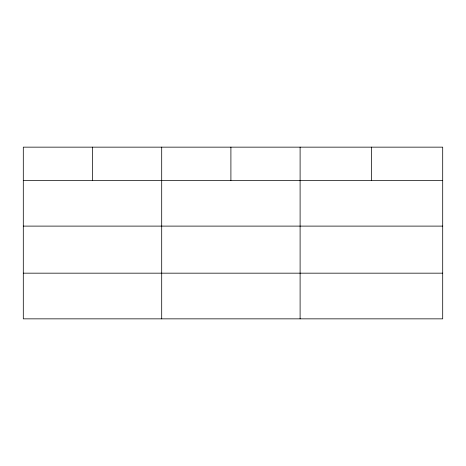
<?xml version="1.0" encoding="UTF-8"?>
<svg xmlns="http://www.w3.org/2000/svg" width="466" height="466" viewBox="0 0 466 466"><rect width="100%" height="100%" fill="white"/><g stroke="black" fill="none" stroke-linecap="round" stroke-linejoin="round"><path stroke-width="0.7" d="M442.7 226.109L442.7 147.151L23.3 147.151L23.3 318.849L442.7 318.849L442.7 226.109L23.3 226.109M23.3 180.435L442.7 180.435M23.3 273.169L442.7 273.169M371.402 147.151L371.402 180.435M300.104 147.151L300.104 318.849M230.903 147.151L230.903 180.435M161.702 147.151L161.702 318.849M92.501 147.151L92.501 180.435"/></g></svg>
